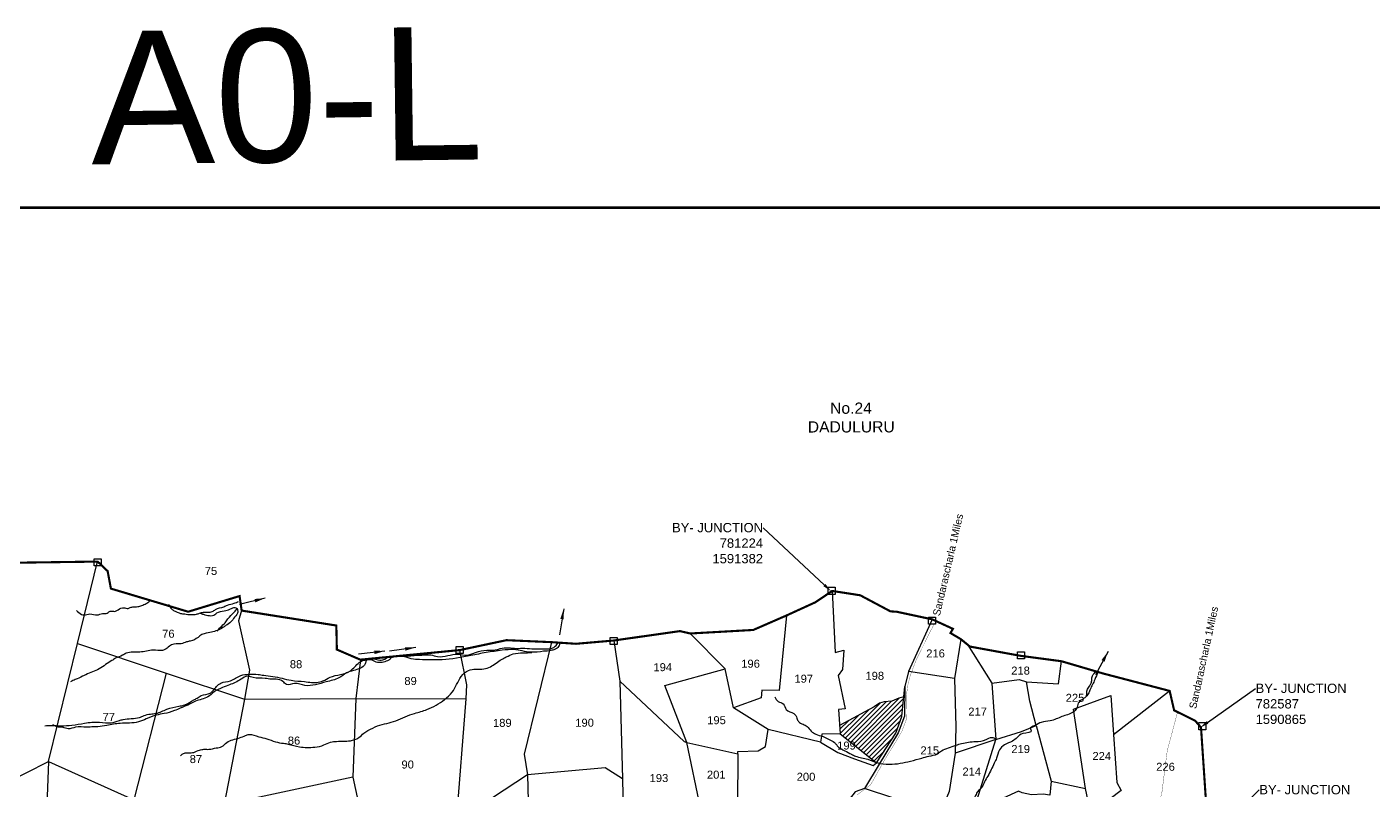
# Model space of a CAD drawing. Header units: feet. Extents: x 772208 to 787172, y 1585645 to 1593649.
# Drawn here: x 778263 to 783325, y 1590779 to 1593649 of the extents above; entities that cross this region are included whole.
import ezdxf
from ezdxf import colors
from ezdxf.entities.mleader import LeaderData, LeaderLine
from ezdxf.enums import TextEntityAlignment as Align
from ezdxf.math import Vec2, Vec3

# ---------------------------------------------------------------- set-up
doc = ezdxf.new("R2010")
doc.units = ezdxf.units.FT
doc.header["$LTSCALE"] = 15
doc.header["$MEASUREMENT"] = 0
doc.linetypes.add('HIDDEN2', pattern=[0.1875, 0.125, -0.0625])
for name, color, linetype in [('CRDS STONES', 7, 'Continuous'), ('PAPER SIZE', 10, 'Continuous'), ('PLOT', 7, 'Continuous'), ('PLOT NO', 7, 'Continuous'), ('ROADS', 6, 'Continuous'), ('TANKS-STREAM', 4, 'Continuous'), ('TEXT', 240, 'Continuous'), ('text2', 7, 'Continuous'), ('VILLAGE STONES', 240, 'Continuous')]:
    doc.layers.add(name, color=color, linetype=linetype)
doc.layers.add('VILLAGE BOUNDRY', color=5, linetype='HIDDEN2', lineweight=100)
doc.styles.add('CANAL', font='Cambria.ttf')
doc.styles.get("Standard").update_dxf_attribs({"font": 'arial.ttf'})
doc.dimstyles.new('CRDS', dxfattribs={"dimtxt": 20, "dimasz": 40, "dimexe": 0.18, "dimexo": 0.0625, "dimgap": 0.09, "dimtad": 0, "dimtih": 1, "dimtoh": 1, "dimdec": 0, "dimzin": 2, "dimdsep": 46, "dimtxsty": 'CANAL', "dimcen": 0.09, "dimclrt": 256, "dimadec": 0, "dimazin": 0, "dimtfac": 1, "dimtdec": 0, "dimtofl": 0, "dimtmove": 0, "dimatfit": 3, "dimfxl": 1, "dimtfill": 2, "dimtfillclr": 5, "dimtolj": 1, "dimtzin": 0, "dimarcsym": 0})

msp = doc.modelspace()

# ---------------------------------------------------------------- hatches: boundary and pattern name
at = {"layer": 'TANKS-STREAM'}
h = msp.add_hatch(dxfattribs=at)
h.set_pattern_fill('ANSI31', color=256, scale=100.297517, angle=0.0819)
h.set_pattern_definition([(45.0818587, (-82.85, -5644.846), (-8.87778836, 8.85245708), [])])
edge = h.paths.add_edge_path()
edge.add_line((781414.5, 1591073.6), (781370.5, 1591049.8))
edge.add_line((781370.5, 1591049.8), (781319.6, 1591022.2))
edge.add_line((781319.6, 1591022.2), (781321.9, 1590991.2))
edge.add_line((781321.9, 1590991.2), (781456.9, 1590883.3))
edge.add_spline(control_points=[(781456.9, 1590883.3), (781457.6, 1590883.1), (781458.3, 1590882.8), (781459, 1590882.6)], knot_values=[467.642117, 467.642117, 467.642117, 467.642117, 469.878006, 469.878006, 469.878006, 469.878006], degree=3, periodic=0)
edge.add_line((781459, 1590882.6), (781530.3, 1590992.8))
edge.add_line((781530.3, 1590992.8), (781553.2, 1591056.4))
edge.add_line((781553.2, 1591056.4), (781560.5, 1591129.6))
edge.add_line((781560.5, 1591129.6), (781541.5, 1591124.6))
edge.add_line((781541.5, 1591124.6), (781515.8, 1591113.8))
edge.add_line((781515.8, 1591113.8), (781486.5, 1591111))
edge.add_line((781486.5, 1591111), (781469.7, 1591106.8))
edge.add_line((781469.7, 1591106.8), (781449.4, 1591091.9))
edge.add_line((781449.4, 1591091.9), (781414.5, 1591073.6))

# ---------------------------------------------------------------- linework, layer by layer
at = {"layer": 'PAPER SIZE', "color": 5, "const_width": 10}
msp.add_lwpolyline([(786884, 1592968.9), (772213.4, 1592968.9), (772213.4, 1585649.9), (786884, 1585649.9)], close=True, dxfattribs=at)
at = {"layer": 'PLOT'}
for points in [[(775866.3, 1591109.3), (775873, 1590694.6), (775840.3, 1590374.3), (775891.8, 1589823.9), (775923.5, 1589689.7), (776039.8, 1589642.8), (776185.8, 1589444.2), (776288.3, 1589381.3), (776492.7, 1589556.6), (776658, 1589722.5), (776747.2, 1589816.6), (776993, 1590248.1), (777445.9, 1590459.9), (777770.7, 1590598), (777963.1, 1590698.3), (778260.5, 1590844), (778344.4, 1590887.3), (778453.3, 1591330.6), (778528.9, 1591638.5)], [(781291.4, 1591528.1), (781302.7, 1591296.3), (781335.7, 1591306), (781330.2, 1591233.2), (781314.1, 1591210), (781340.2, 1591084.8), (781315.2, 1591082.4), (781321.9, 1590991.2), (781458.6, 1590882), (781530.3, 1590992.8), (781553.2, 1591056.4), (781564.4, 1591168.6)], [(779070.8, 1591454.2), (779059.3, 1591416.2), (779100.1, 1591229.9), (779081.5, 1591120.8), (778980.6, 1590603.4)], [(781119.4, 1591435.8), (781092.3, 1591153.9), (781027.4, 1591155.3), (781024.4, 1591126.3), (780920.4, 1591088.8)], [(781667.9, 1591421.2), (781578.4, 1591225.3), (781564.4, 1591168.6), (781563.2, 1591057.6), (781539.6, 1590994.2), (781467.8, 1590876.9), (781413.5, 1590785.2), (781378.1, 1590772.9), (781290.8, 1590662.3), (781216.3, 1590544.9), (781233.6, 1590520.4), (781333.2, 1590470.7), (781349.8, 1590476.9), (781337.5, 1590440.3), (781325.6, 1590439.1), (781297.6, 1590337.3), (781279.9, 1590287.6), (781205.5, 1590147.2), (781169.8, 1590079.7), (781062.6, 1590085.5), (781052.4, 1590077.1), (780982.8, 1590067.5)], [(780796, 1590712.9), (780744.6, 1590958.2), (780661.9, 1591172), (780889, 1591235.7), (780757.6, 1591368.2)], [(781775, 1591347), (781751.6, 1591198.6), (781578.4, 1591225.3)], [(778453.3, 1591330.6), (778787.2, 1591218.8), (779081.5, 1591120.8), (779500, 1591123.4)], [(778997.6, 1589648.3), (779246.6, 1589630.5), (779362, 1589625.7), (779535.9, 1589627.2), (779612.6, 1589659.8), (779649.4, 1589873), (779907.2, 1589866.1), (779949.2, 1590144.6), (779935.7, 1590153), (779928.5, 1590184.4), (779975.8, 1590268.1), (780080.1, 1590279.2), (780024.6, 1590352.5), (779878.5, 1590660.9), (779914.9, 1591122.9), (779918, 1591174.8), (779891.2, 1591305.8)], [(780235.3, 1591335.6), (780132.7, 1590914.7), (780146.2, 1590837.2), (779878.5, 1590660.9)], [(780469.9, 1591341.7), (780493.3, 1591189.2), (780503.4, 1590821.1), (780438.3, 1590863.2), (780146.2, 1590837.2)], [(781800.3, 1591326.3), (781891.1, 1591181.5), (781994.9, 1591195.3), (782022.5, 1591186.9), (782142.1, 1591178.9), (782153.4, 1591263.8)], [(779517.1, 1591269.7), (779500, 1591123.4), (779488.9, 1590827.9), (779119.8, 1590749.4), (778980.6, 1590603.4)], [(778787.2, 1591218.8), (778665, 1590742.8)], [(781247, 1590959.9), (781050.9, 1591007), (780920.4, 1591088.8), (780889, 1591235.7)], [(781751.6, 1591198.6), (781756.3, 1591017), (781753.5, 1590917.8), (781731.3, 1590774.1), (781710.4, 1590722.4), (781708.4, 1590711), (781629.9, 1590714), (781413.5, 1590785.2)], [(780493.3, 1591189.2), (780734.6, 1590962.4), (780744.6, 1590958.2)], [(781891.1, 1591181.5), (781907.1, 1590969.4), (781753.5, 1590917.8)], [(781907.1, 1590969.4), (782003.5, 1590999.1), (782058.8, 1591022.7), (782034.9, 1591113.2), (782022.5, 1591186.9)], [(782114.6, 1590812.3), (782244.2, 1590784.8), (782198.4, 1591083.3), (782339, 1591135.3), (782349.6, 1590988.5), (782560.4, 1591152.2)], [(779500, 1591123.4), (779914.9, 1591122.9)], [(780744.6, 1590958.2), (780936.5, 1590915.5), (780937, 1590924.2), (781013.2, 1590926.7), (781041.2, 1590942.7), (781050.9, 1591007)], [(781321.9, 1590991.2), (781252.8, 1590990), (781247, 1590959.9), (781312.4, 1590920.5), (781375.7, 1590897), (781445.6, 1590871.8), (781458.6, 1590882)], [(782058.8, 1591022.7), (782114.6, 1590812.3), (782109.9, 1590760), (782085.1, 1590764.1), (782040.7, 1590761.8), (782006, 1590768.6), (781991.8, 1590775.6), (781934.8, 1590749.1), (781836.4, 1590744), (781907.1, 1590969.4)], [(782349.6, 1590988.5), (782362, 1590808.3), (782378, 1590777.5), (782263.8, 1590690.9), (782244.2, 1590784.8)], [(778344.4, 1590887.3), (778665, 1590742.8), (778980.6, 1590603.4), (779054.5, 1590149.8), (779002.1, 1590070.4), (778994.9, 1590037.1), (778984.5, 1589900), (778994.3, 1589690.3), (778997.6, 1589648.3), (779046.3, 1589582.5), (778645.3, 1589433.7), (778485.7, 1589456.5), (778181.2, 1589484.7), (777878.9, 1589511.8), (777583.3, 1589542), (777300, 1589635), (777025.2, 1589677.1), (776849.5, 1589672.4), (776778.9, 1589601.1)], [(778344.4, 1590887.3), (778334.2, 1590624.7), (778247.4, 1590644.3), (778214.7, 1590395.5), (778303.4, 1590235.5), (778231.8, 1590214.8), (777866.6, 1590260.2), (777546.1, 1590310.6), (777543.3, 1590501.2)], [(780936.5, 1590915.5), (780934.8, 1590721.3), (780815.7, 1590691.7)], [(780146.2, 1590837.2), (780148.7, 1590738.6), (780229, 1590701.1), (780241.2, 1590543.7), (780401.5, 1590538.2), (780509.4, 1590511.4), (780536.1, 1590395.4), (780540.4, 1590312.6), (780613.7, 1590309.1), (780621.9, 1590608.3), (780588.7, 1590614.8), (780575.8, 1590728), (780796, 1590712.9)], [(779488.9, 1590827.9), (779531.1, 1590630.6), (779645.2, 1590160.1), (779532.7, 1590172.1), (779541.8, 1590083.6), (779523.7, 1590051.8), (779448.3, 1590058.3)], [(780503.4, 1590821.1), (780509.4, 1590511.4)]]:
    msp.add_lwpolyline(points, dxfattribs=at)
at = {"layer": 'ROADS', "linetype": 'HIDDEN2', "ltscale": 10, "const_width": 1}
for points in [[(781384.2, 1590760.9), (781435.5, 1590798.6), (781489.3, 1590893.7), (781552.2, 1590997.2), (781569.8, 1591044.1), (781571, 1591136.1), (781574.7, 1591169.1), (781584.7, 1591209.8), (781607.9, 1591270.1), (781662.3, 1591379.9), (781680.2, 1591412.2)], [(782589.6, 1591071.2), (782561.9, 1590966.6), (782551.5, 1590928.9), (782541.2, 1590849.9), (782531.8, 1590774.5), (782509.3, 1590671.2), (782488.6, 1590575.3), (782477.5, 1590493.7), (782462.8, 1590441.7), (782445.5, 1590394.8), (782413.4, 1590357.5), (782397.9, 1590303.2), (782383.2, 1590256.3), (782378, 1590234.6), (782378.1, 1590191.3), (782373.8, 1590163.5), (782349.5, 1590140), (782326.4, 1590107.3), (782304.9, 1590007.1), (782301.5, 1589955.2), (782289.8, 1589941.2)]]:
    msp.add_lwpolyline(points, dxfattribs=at)
at = {"layer": 'TANKS-STREAM'}
msp.add_lwpolyline([(781561.8, 1591130), (781541.5, 1591124.6), (781515.8, 1591113.8), (781486.5, 1591111), (781469.7, 1591106.8), (781449.4, 1591091.9), (781414.5, 1591073.6), (781370.5, 1591049.8), (781319.1, 1591021.9)], dxfattribs=at)
for points in [[(778915.1, 1591444), (778927.1, 1591440.3), (778970.4, 1591439.6), (778977.4, 1591445.4), (779005.4, 1591453.2), (779026.5, 1591459.4), (779038, 1591464.8), (779051.6, 1591463.6), (779056.2, 1591453.3), (779055.4, 1591444.7), (779039.7, 1591424.4), (779034.4, 1591415.8), (779015.8, 1591401.3), (779005.1, 1591393.5), (778963, 1591374.4), (778937.9, 1591369), (778921.4, 1591364.1), (778906.9, 1591353.5), (778877.6, 1591339.4), (778863.2, 1591336.5), (778843, 1591329.5), (778807.1, 1591326.1), (778791, 1591313.3), (778772.5, 1591304.7), (778737.4, 1591305.4), (778688.3, 1591297.9), (778636.7, 1591293.8), (778623.1, 1591286.3), (778596.3, 1591275.1), (778582.3, 1591266.1), (778559.2, 1591251.2), (778535.3, 1591235.1), (778484.6, 1591213.2), (778472.8, 1591207.1), (778445.2, 1591194.7), (778427.5, 1591186.9)], [(778449.5, 1591454.5), (778468.5, 1591440.1), (778477.6, 1591437.7), (778500.3, 1591441.8), (778527.5, 1591438.1), (778548.1, 1591442.7), (778565, 1591444.4), (778571.6, 1591449.3), (778582, 1591452.2), (778596.4, 1591451.8), (778606.7, 1591457.6), (778628.1, 1591464.7), (778643.4, 1591462.6), (778655, 1591466.8), (778661.6, 1591468), (778680.5, 1591469.3), (778695, 1591473.4), (778711.5, 1591480.4), (778724.2, 1591489.9)], [(778795.8, 1591478.1), (778802.4, 1591466.5), (778811.9, 1591456.7), (778823.5, 1591450.5), (778840.4, 1591443.9), (778856.5, 1591441.5), (778879.2, 1591439), (778901.1, 1591441.1), (778912.6, 1591444.4), (778927, 1591448.2), (778960.5, 1591450.3), (778972.4, 1591458.1), (779003.8, 1591468.9), (779017.8, 1591474.7), (779042.1, 1591481.7), (779059.4, 1591488.8)], [(778978.1, 1591376.5), (778991.2, 1591392.1), (779009, 1591408.5), (779019.1, 1591423.7), (779042.8, 1591447.9), (779048.9, 1591455.5), (779054.4, 1591462.1)], [(778330.6, 1591021.1), (778354.9, 1591022.6), (778391.3, 1591021.1), (778432.8, 1591023.7), (778479.8, 1591030.9), (778535.9, 1591035), (778580.4, 1591032.5), (778610.8, 1591041.2), (778625.4, 1591044.7), (778655.8, 1591048.3), (778686.6, 1591052.4), (778703.8, 1591059.5), (778727.6, 1591065.1), (778748.8, 1591067.6), (778789.8, 1591083.4), (778834, 1591094.7), (778857.2, 1591099.8), (778890.6, 1591118.5), (778903.2, 1591125.1), (778918.9, 1591135.2), (778952.3, 1591143.8), (778962.4, 1591152.5), (778992.7, 1591181.8), (779028.6, 1591190.4), (779067.2, 1591210), (779100, 1591214.6), (779132.4, 1591214.1), (779153.7, 1591211.1), (779188.1, 1591206.6), (779222.5, 1591199.6), (779256.9, 1591192.1), (779307.5, 1591187.1), (779333.3, 1591184.1), (779353, 1591184.1), (779376.2, 1591189.7), (779403.5, 1591203.4), (779479.6, 1591227.8), (779513, 1591258.7), (779531.2, 1591267.8), (779537.7, 1591268.8), (779548.9, 1591269.8), (779559, 1591272.9), (779590.3, 1591267.4), (779601.5, 1591268.9), (779630.3, 1591282.1), (779646.5, 1591282.1), (779678.3, 1591283.2), (779700.1, 1591283.7), (779725.9, 1591286.3), (779755.2, 1591287.3), (779782.5, 1591287.4), (779807.8, 1591281.3), (779883.9, 1591290.6), (779918.8, 1591287.1), (779960.8, 1591300.8), (780003.8, 1591305.4), (780031.1, 1591307.5), (780043.2, 1591311.5), (780104.4, 1591312.1), (780135.3, 1591312.7), (780171.2, 1591310.2), (780204.6, 1591310.7), (780237.5, 1591312.8), (780250.1, 1591319.9), (780260.7, 1591335.1)], [(780266.4, 1591335.6), (780264.4, 1591322.4), (780259.8, 1591315.4), (780247.7, 1591308.3), (780233.6, 1591304.2), (780206.3, 1591301.1), (780158.2, 1591297.5), (780094, 1591307.5), (780051, 1591305), (779989.8, 1591296.3), (779933.1, 1591285.1), (779824.4, 1591269.3), (779739.6, 1591270.1), (779708.8, 1591273.1), (779676.4, 1591282.1), (779633.4, 1591276), (779623.8, 1591268.4), (779604.6, 1591260.8), (779581.8, 1591259.3), (779561.6, 1591267.3), (779539.8, 1591266.3), (779535.3, 1591254.1), (779517.6, 1591237.9), (779465, 1591219.7), (779436.7, 1591201.4), (779388.7, 1591186.2), (779308.8, 1591173), (779269.4, 1591180), (779239.1, 1591176.9), (779225.9, 1591188), (779200.6, 1591196), (779182.9, 1591196), (779158.6, 1591199.5), (779114.1, 1591202.5), (779093.4, 1591207.5), (779068.6, 1591195.9), (779024.6, 1591175.1), (778999.3, 1591165.4), (778967.5, 1591148.7), (778943.3, 1591130), (778897.2, 1591113.5), (778867.8, 1591098.8), (778840, 1591087.6), (778817.8, 1591078), (778778.9, 1591066.8), (778750.1, 1591061.2), (778712.1, 1591047), (778682.8, 1591035.9), (778614.5, 1591030.2), (778564, 1591022.6), (778529.6, 1591017.5), (778513.4, 1591016.9), (778487.6, 1591015.9), (778446.3, 1591015.8), (778418, 1591009.7), (778399.2, 1591014.7), (778375, 1591017.7), (778360.3, 1591025.3)], [(778840.5, 1590908.4), (778855.5, 1590918.4), (778869.8, 1590919.1), (778890.4, 1590921.3), (778912.5, 1590929.8), (778928.9, 1590932.7), (778947.4, 1590932.7), (778975.2, 1590937.8), (778995.9, 1590942.8), (779015.1, 1590958.5), (779062.8, 1590975.6), (779085.6, 1590984.9), (779098.5, 1590988.5), (779134.8, 1590980), (779165.5, 1590972.2), (779197.6, 1590960.9), (779228.3, 1590955.2), (779245.4, 1590952.4), (779288.1, 1590942.5), (779345.9, 1590941.1), (779380.1, 1590949), (779405, 1590959.8), (779427.8, 1590962.6), (779479.6, 1590964.9), (779511.6, 1590977), (779530.1, 1590993.4), (779545.8, 1591003.4), (779582.1, 1591020.6), (779650.5, 1591039.9), (779685.5, 1591054.9), (779721.1, 1591067.8), (779767.4, 1591082.1), (779833.6, 1591119.9), (779862.1, 1591147), (779879.2, 1591176.2), (779896.4, 1591206.6), (779923.4, 1591229.4), (779981.2, 1591235.2), (780006.1, 1591243), (780048.1, 1591270.9), (780065.9, 1591280.1), (780092.3, 1591291.6), (780128.6, 1591295.2), (780162.1, 1591296.7)], [(782290.5, 1591223.3), (782278.9, 1591195.1), (782270.6, 1591176.3), (782261.3, 1591158.1), (782256.3, 1591144.8), (782245.3, 1591130.4), (782227.6, 1591117.1), (782216.5, 1591106.1), (782210.5, 1591086.7), (782197.2, 1591072.3), (782155.2, 1591055.7), (782111.6, 1591039.6), (782077.8, 1591034), (782053, 1591021.8), (782036.9, 1591009.1), (782039.6, 1591003.9), (782008.7, 1590991.7), (781987.1, 1590977.3), (781969.5, 1590963.4), (781939.6, 1590949.6), (781920.3, 1590930.2), (781909.8, 1590899.2), (781901, 1590881), (781876.7, 1590831.8), (781864.1, 1590810.2), (781850.8, 1590785.1), (781839.2, 1590774.6), (781830.3, 1590759.1), (781825.4, 1590749.1)], [(782247.6, 1591131.4), (782249.2, 1591146.8), (782250, 1591154.7), (782258.6, 1591170.7), (782264.9, 1591181.3), (782267.6, 1591195.2), (782269.7, 1591208.5), (782285.5, 1591226.4)], [(781075.9, 1591129.6), (781087.9, 1591112.7), (781107.6, 1591103.6), (781118.9, 1591081.8), (781147, 1591067.1), (781159, 1591049.5), (781164.7, 1591036.9), (781182.3, 1591027.1), (781197.1, 1591018.6), (781212.6, 1591001.1), (781229.5, 1590989.2), (781254.9, 1590981.5), (781285.2, 1590966.7), (781303.5, 1590954.8), (781310.5, 1590945.7), (781338.7, 1590927.4), (781364.1, 1590914.1), (781378.9, 1590907.1), (781425.3, 1590895.2), (781459.1, 1590882.6), (781507, 1590876.3), (781586.1, 1590888.4), (781629.1, 1590899.7), (781654.4, 1590906.8), (781687.5, 1590916), (781702.9, 1590927.2), (781729, 1590938.5), (781757.1, 1590948.4), (781778.2, 1590954.8), (781830.3, 1590961.9), (781870.4, 1590969), (781891.5, 1590977.4), (781907.7, 1590971.8)]]:
    msp.add_spline(points, degree=3, dxfattribs=at)
at = {"layer": 'VILLAGE BOUNDRY', "lineweight": -2, "ltscale": 25, "const_width": 8}
msp.add_lwpolyline([(778017.5, 1591631.4), (778529.4, 1591638.5), (778566.8, 1591602.7), (778579.1, 1591536.9), (778869.6, 1591450), (779063, 1591508.9), (779070.8, 1591454.2), (779426.8, 1591398.1), (779428.8, 1591307.7), (779517.1, 1591269.7), (779891.2, 1591305.8), (780066.5, 1591343), (780235.3, 1591335.6), (780327.9, 1591329.4), (780469.9, 1591341.7), (780718.8, 1591377.1), (780757.6, 1591368.2), (780994.6, 1591381.4), (781119.4, 1591435.8), (781227.9, 1591485.4), (781291.4, 1591528.1), (781396.8, 1591511.8), (781510.6, 1591451.3), (781533.9, 1591449.9), (781667.9, 1591421.2), (781745.4, 1591385.6), (781736.1, 1591369.9), (781775, 1591347), (781809.3, 1591319), (781999.7, 1591284.2), (782153.6, 1591263.8), (782311.1, 1591217.5), (782560.4, 1591152.2), (782577.2, 1591079.3), (782655.9, 1591040.3), (782678.3, 1591015.2), (782706.7, 1590590.7)], dxfattribs=at)
at = {"layer": 'VILLAGE STONES'}
for points in [[(778515.8, 1591648.9), (778542.3, 1591648.9), (778542.4, 1591622.3), (778515.9, 1591622.3)], [(781276, 1591541.7), (781302.5, 1591541.7), (781302.5, 1591515.1), (781276, 1591515.1)], [(781653.8, 1591430), (781680.2, 1591430), (781680.3, 1591403.4), (781653.8, 1591403.4)], [(780456.4, 1591353.5), (780482.9, 1591353.6), (780482.9, 1591327), (780456.4, 1591326.9)], [(779877.5, 1591319.5), (779904, 1591319.6), (779904.1, 1591293), (779877.6, 1591292.9)], [(781987.9, 1591299.1), (782014.4, 1591299.1), (782014.5, 1591272.6), (781988, 1591272.5)], [(782670, 1591032.9), (782696.5, 1591032.9), (782696.5, 1591006.3), (782670.1, 1591006.3)]]:
    msp.add_lwpolyline(points, close=True, dxfattribs=at)

# ---------------------------------------------------------------- texts
at = {"layer": 'PLOT NO'}
for s, p in [('75', (778955.4, 1591603.3)), ('76', (778795.2, 1591367.3)), ('216', (781680.1, 1591293.2)), ('88', (779275.3, 1591252.7)), ('194', (780654.2, 1591241.5)), ('196', (780984.5, 1591254.6)), ('218', (781999.7, 1591228.7)), ('89', (779705.9, 1591189.6)), ('197', (781184.4, 1591198.2)), ('198', (781451.5, 1591209.1)), ('225', (782204.5, 1591126.3)), ('217', (781838.3, 1591074.5)), ('77', (778571.1, 1591054.4)), ('189', (780051, 1591032.2)), ('190', (780360.4, 1591032.7)), ('195', (780856.4, 1591042.2)), ('86', (779267.7, 1590965.5)), ('199', (781345.1, 1590946.7)), ('215', (781658.3, 1590928.7)), ('219', (782000.1, 1590933.7)), ('87', (778898.8, 1590896)), ('90', (779695.1, 1590875.5)), ('224', (782305.1, 1590907.5)), ('193', (780640, 1590824.7)), ('201', (780855.3, 1590837.3)), ('200', (781193, 1590829.5)), ('214', (781816.3, 1590849.1)), ('226', (782544.8, 1590867))]:
    msp.add_text(s, height=30.09, rotation=0.0819, dxfattribs=at).set_placement(p, align=Align.MIDDLE_CENTER)
at = {"layer": 'TEXT', "insert": (781151.6, 1592236.1), "char_height": 42.143, "width": 413.49, "attachment_point": 1, "rotation": 0.0819}
msp.add_mtext('\\pi131.86;No.24 \\P\\pi47.83;DADULURU', dxfattribs=at)
at = {"layer": 'text2'}
for rotation, p in [(76.966, (781695.9, 1591432.2)), (77.7185, (782659.8, 1591083))]:
    msp.add_text('Sandarascharla 1Miles', height=27.598, rotation=rotation, dxfattribs=at).set_placement(p)
at = {"layer": 'VILLAGE STONES', "insert": (778499.8, 1593631.6), "char_height": 500, "width": 305.219, "attachment_point": 1, "rotation": 0.7405}
msp.add_mtext('A0-L', dxfattribs=at)

# ---------------------------------------------------------------- leaders
at = {"layer": 'CRDS STONES', "color": 1}
ml = msp.add_multileader_mtext('Standard', dxfattribs=at)
ml.set_content('BY- JUNCTION\\P781224\\P1591382', color=1)
ml.set_leader_properties()
ml.build(insert=Vec2(0, 0))
ml.multileader.update_dxf_attribs({"dogleg_length": 0.36, "arrow_head_size": 35})
ctx = ml.context
ctx.base_point, ctx.char_height, ctx.arrow_head_size, ctx.landing_gap_size, ctx.plane_origin = Vec3(780696.6, 1591765.9), 35, 35, 0.09, Vec3(781022.3, 1591629.9)
ctx.text_align_type = 2
notes = []
notes.append((ctx, [(1, (1, 1, 0), (781031.5, 1591765.9), (-1, 0), 1.396927018504357e-11, [(0, [(781287.6, 1591526.5)], 0, [])])]))
ctx.mtext.insert, ctx.mtext.alignment, ctx.mtext.flow_direction = Vec3(781031.4, 1591783.7), 3, 5
ml = msp.add_multileader_mtext('Standard', dxfattribs=at)
ml.set_content('BY- JUNCTION\\P782587\\P1590865', color=1)
ml.set_leader_properties()
ml.build(insert=Vec2(0, 0))
ml.multileader.update_dxf_attribs({"dogleg_length": 0.36, "arrow_head_size": 35})
ctx = ml.context
ctx.base_point, ctx.char_height, ctx.arrow_head_size, ctx.landing_gap_size, ctx.plane_origin = Vec3(782883.4, 1591161.8), 35, 35, 0.09, Vec3(782405.8, 1591115.9)
notes.append((ctx, [(0, (1, 1, 0), (782883.4, 1591161.8), (1, 0), 1.396927018504357e-11, [(0, [(782674.5, 1591013.5)], 0, [])])]))
ctx.mtext.insert, ctx.mtext.flow_direction = Vec3(782883.5, 1591179.6), 5
ml = msp.add_multileader_mtext('Standard', dxfattribs=at)
ml.set_content('BY- JUNCTION\\P782611\\P1590433', color=1)
ml.set_leader_properties()
ml.build(insert=Vec2(0, 0))
ml.multileader.update_dxf_attribs({"dogleg_length": 0.36, "arrow_head_size": 35})
ctx = ml.context
ctx.base_point, ctx.char_height, ctx.arrow_head_size, ctx.landing_gap_size, ctx.plane_origin = Vec3(782897.5, 1590780.7), 35, 35, 0.09, Vec3(782456.8, 1590677.4)
notes.append((ctx, [(0, (1, 1, 0), (782897.5, 1590780.7), (1, 0), 1.396927018504357e-11, [(0, [(782706.7, 1590590.7)], 0, [])])]))
ctx.mtext.insert, ctx.mtext.flow_direction = Vec3(782897.5, 1590798.5), 5
at = {"layer": 'PLOT', "color": 5}
msp.add_leader([(779159.4, 1591501.1), (779062.4, 1591477)], dimstyle='CRDS', override={"dimgap": 0.09, "dimtad": 0}, dxfattribs=at)
for points in [[(780281.9, 1591461.4), (780266.3, 1591362.6)], [(782328.9, 1591300.1), (782281, 1591212.3)]]:
    msp.add_leader(points, dimstyle='CRDS', dxfattribs=at)
at = {"layer": 'PLOT'}
for points in [[(779609.4, 1591302.2), (779510.1, 1591289.9)], [(779725.2, 1591315.6), (779626.1, 1591301.9)]]:
    msp.add_leader(points, dimstyle='CRDS', override={"dimgap": 0.09, "dimtad": 0}, dxfattribs=at)
for ctx, leaders in notes:
    for number, flags, end, landing, length, lines in leaders:
        leader = LeaderData()
        leader.index, (leader.has_last_leader_line, leader.has_dogleg_vector, leader.attachment_direction) = number, flags
        leader.last_leader_point, leader.dogleg_vector, leader.dogleg_length = Vec3(end), Vec3(landing), length
        for number, points, colour, breaks in lines:
            line = LeaderLine()
            line.index, line.vertices, line.color, line.breaks = number, Vec3.list(points), colors.encode_raw_color(colour), breaks
            leader.lines.append(line)
        ctx.leaders.append(leader)

doc.saveas('drawing.dxf')
